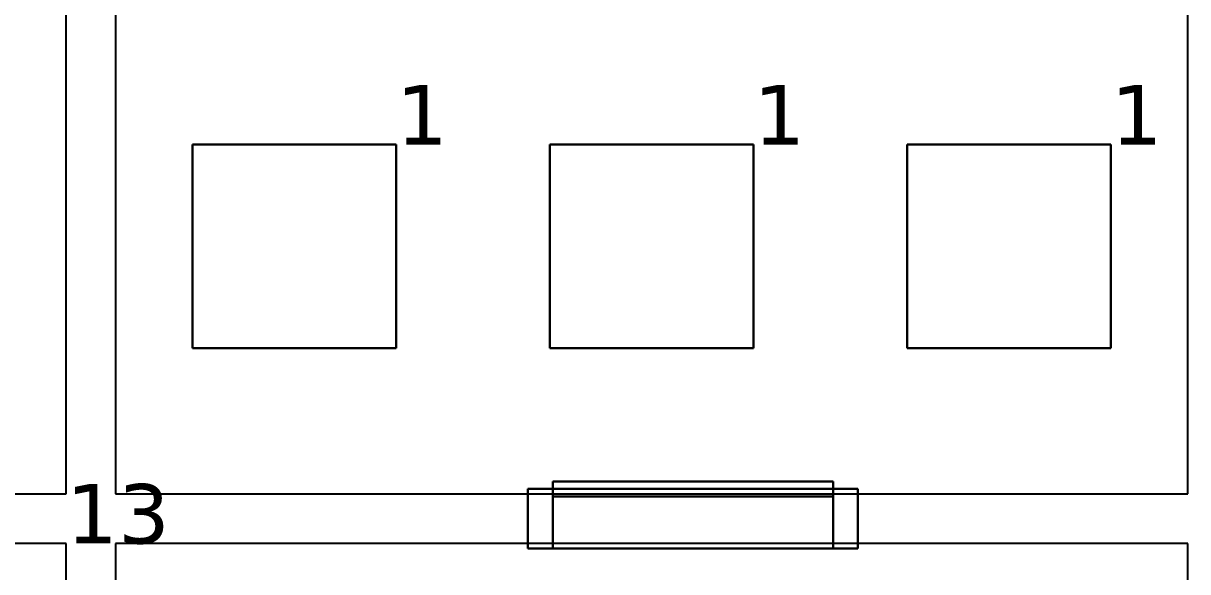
# Model space of a CAD drawing. Header units: inches. Extents: x 0 to 47.1, y -16.6 to 0.5.
# Drawn here: x 3.32 to 6.85, y -3.686 to -2.024 of the extents above; entities that cross this region are included whole.
import ezdxf

# ---------------------------------------------------------------- set-up
doc = ezdxf.new("R2010")
doc.units = ezdxf.units.IN
doc.header["$MEASUREMENT"] = 0
for name, color, linetype, true_color in [('DLX_BLD1_APERT', 7, 'Continuous', 0x969696), ('DLX_BLD1_CALC', 7, 'Continuous', 0xffffff), ('DLX_BLD1_CONT', 7, 'Continuous', 0x969696), ('DLX_BLD1_LUM', 7, 'Continuous', 0x55aa00), ('DLX_BLD1_LUMKEY_IDX', 7, 'Continuous', 0x969696), ('DLX_BLD1_RESKEY_IDX', 7, 'Continuous', 0x707070)]:
    doc.layers.add(name, color=color, linetype=linetype, true_color=true_color)
doc.styles.add('TableTextStyle', font='')
doc.styles.get('TableTextStyle').set_extended_font_data('VERDANA.TTF')

msp = doc.modelspace()

# ---------------------------------------------------------------- linework, layer by layer
at = {"layer": 'DLX_BLD1_APERT'}
for points in [[(4.925, -3.4125, 0), (5.775, -3.4125, 0)], [(4.925, -3.435, 0), (4.925, -3.4125, 0)], [(5.775, -3.4125, 0), (4.925, -3.4125, 0)], [(4.925, -3.4125, 0), (4.925, -3.4125, 0)], [(4.925, -3.4125, 0), (5.775, -3.4125, 0)], [(4.925, -3.435, 0), (4.925, -3.4125, 0)], [(4.925, -3.4125, 0), (4.925, -3.4125, 0)], [(4.925, -3.4125, 0), (4.925, -3.435, 0)], [(5.775, -3.4125, 0), (4.925, -3.4125, 0)], [(4.925, -3.4125, 0), (4.925, -3.435, 0)], [(5.775, -3.4125, 0), (5.775, -3.435, 0)], [(5.775, -3.4125, 0), (5.775, -3.4125, 0)], [(5.775, -3.435, 0), (5.775, -3.4125, 0)], [(5.775, -3.4125, 0), (5.775, -3.4125, 0)], [(5.775, -3.4125, 0), (5.775, -3.435, 0)], [(5.775, -3.435, 0), (5.775, -3.4125, 0)], [(5.85, -3.435, 0), (4.85, -3.435, 0)], [(4.85, -3.435, 0), (4.85, -3.615, 0)], [(4.85, -3.435, 0), (4.85, -3.435, 0)], [(4.85, -3.435, 0), (4.85, -3.615, 0)], [(4.85, -3.615, 0), (4.85, -3.435, 0)], [(4.85, -3.615, 0), (4.85, -3.435, 0)], [(4.85, -3.435, 0), (4.925, -3.435, 0)], [(4.925, -3.435, 0), (4.85, -3.435, 0)], [(4.85, -3.435, 0), (4.85, -3.435, 0)], [(4.85, -3.435, 0), (5.85, -3.435, 0)], [(4.925, -3.435, 0), (4.925, -3.4575, 0)], [(5.775, -3.435, 0), (4.925, -3.435, 0)], [(4.925, -3.435, 0), (4.925, -3.435, 0)], [(4.925, -3.4575, 0), (4.925, -3.435, 0)], [(4.925, -3.435, 0), (5.775, -3.435, 0)], [(4.925, -3.4575, 0), (4.925, -3.435, 0)], [(4.925, -3.435, 0), (4.925, -3.435, 0)], [(4.925, -3.435, 0), (4.925, -3.4575, 0)], [(4.925, -3.4575, 0), (4.925, -3.435, 0)], [(4.925, -3.435, 0), (4.925, -3.435, 0)], [(4.925, -3.435, 0), (5.775, -3.435, 0)], [(5.775, -3.435, 0), (4.925, -3.435, 0)], [(4.925, -3.435, 0), (4.925, -3.4575, 0)], [(4.925, -3.435, 0), (4.925, -3.435, 0)], [(4.925, -3.435, 0), (4.925, -3.4575, 0)], [(4.925, -3.4575, 0), (4.925, -3.435, 0)], [(4.925, -3.4575, 0), (4.925, -3.615, 0)], [(4.925, -3.4575, 0), (5.775, -3.4575, 0)], [(4.925, -3.615, 0), (4.925, -3.4575, 0)], [(4.925, -3.4575, 0), (4.925, -3.4575, 0)], [(4.925, -3.4575, 0), (4.925, -3.615, 0)], [(4.925, -3.615, 0), (4.925, -3.4575, 0)], [(5.775, -3.4575, 0), (4.925, -3.4575, 0)], [(4.925, -3.4575, 0), (4.925, -3.4575, 0)], [(5.775, -3.4575, 0), (4.925, -3.4575, 0)], [(4.925, -3.4575, 0), (4.925, -3.4575, 0)], [(4.925, -3.4575, 0), (5.775, -3.4575, 0)], [(5.775, -3.4575, 0), (4.925, -3.4575, 0)], [(4.925, -3.4575, 0), (5.775, -3.4575, 0)], [(4.925, -3.4575, 0), (4.925, -3.4575, 0)], [(5.775, -3.4575, 0), (5.775, -3.435, 0)], [(5.775, -3.435, 0), (5.85, -3.435, 0)], [(5.775, -3.435, 0), (5.775, -3.435, 0)], [(5.85, -3.435, 0), (5.775, -3.435, 0)], [(5.775, -3.435, 0), (5.775, -3.4575, 0)], [(5.775, -3.4575, 0), (5.775, -3.435, 0)], [(5.775, -3.435, 0), (5.775, -3.435, 0)], [(5.775, -3.435, 0), (5.775, -3.4575, 0)], [(5.775, -3.435, 0), (5.775, -3.4575, 0)], [(5.775, -3.435, 0), (5.775, -3.435, 0)], [(5.775, -3.435, 0), (5.775, -3.435, 0)], [(5.775, -3.435, 0), (5.775, -3.4575, 0)], [(5.775, -3.4575, 0), (5.775, -3.435, 0)], [(5.775, -3.4575, 0), (5.775, -3.435, 0)], [(5.775, -3.615, 0), (5.775, -3.4575, 0)], [(5.775, -3.4575, 0), (5.775, -3.615, 0)], [(5.775, -3.4575, 0), (5.775, -3.4575, 0)], [(5.775, -3.4575, 0), (5.775, -3.615, 0)], [(5.775, -3.615, 0), (5.775, -3.4575, 0)], [(5.775, -3.4575, 0), (5.775, -3.4575, 0)], [(5.775, -3.4575, 0), (5.775, -3.4575, 0)], [(5.775, -3.4575, 0), (5.775, -3.4575, 0)], [(5.85, -3.615, 0), (5.85, -3.435, 0)], [(5.85, -3.435, 0), (5.85, -3.435, 0)], [(5.85, -3.435, 0), (5.85, -3.615, 0)], [(5.85, -3.615, 0), (5.85, -3.435, 0)], [(5.85, -3.435, 0), (5.85, -3.615, 0)], [(5.85, -3.435, 0), (5.85, -3.435, 0)], [(4.85, -3.615, 0), (5.85, -3.615, 0)], [(4.85, -3.615, 0), (4.85, -3.615, 0)], [(4.925, -3.615, 0), (4.85, -3.615, 0)], [(5.85, -3.615, 0), (4.85, -3.615, 0)], [(4.85, -3.615, 0), (4.85, -3.615, 0)], [(4.85, -3.615, 0), (4.925, -3.615, 0)], [(4.925, -3.615, 0), (4.925, -3.615, 0)], [(4.925, -3.615, 0), (5.775, -3.615, 0)], [(5.775, -3.615, 0), (4.925, -3.615, 0)], [(4.925, -3.615, 0), (4.925, -3.615, 0)], [(5.85, -3.615, 0), (5.775, -3.615, 0)], [(5.775, -3.615, 0), (5.775, -3.615, 0)], [(5.775, -3.615, 0), (5.85, -3.615, 0)], [(5.775, -3.615, 0), (5.775, -3.615, 0)], [(5.85, -3.615, 0), (5.85, -3.615, 0)], [(5.85, -3.615, 0), (5.85, -3.615, 0)]]:
    msp.add_polyline3d(points, dxfattribs=at)
at = {"layer": 'DLX_BLD1_CALC'}
for points in [[(3.45, -3.45, 0), (3.45, -0.2, 0)], [(3.6, -1.95, 0), (3.6, -3.45, 0)], [(6.85, -3.45, 0), (6.85, -1.95, 0)], [(4.925, -3.4125, 0), (4.925, -3.435, 0)], [(5.775, -3.4125, 0), (4.925, -3.4125, 0)], [(4.925, -3.435, 0), (4.925, -3.4125, 0)], [(4.925, -3.4125, 0), (5.775, -3.4125, 0)], [(5.775, -3.435, 0), (5.775, -3.4125, 0)], [(5.775, -3.4125, 0), (5.775, -3.435, 0)], [(3.15, -3.45, 0), (3.45, -3.45, 0)], [(3.6, -3.45, 0), (4.85, -3.45, 0)], [(4.925, -3.435, 0), (4.85, -3.435, 0)], [(4.85, -3.435, 0), (4.85, -3.45, 0)], [(4.85, -3.45, 0), (4.85, -3.435, 0)], [(4.85, -3.435, 0), (4.925, -3.435, 0)], [(4.85, -3.45, 0), (5.85, -3.45, 0)], [(5.85, -3.435, 0), (5.775, -3.435, 0)], [(5.775, -3.435, 0), (5.85, -3.435, 0)], [(5.85, -3.45, 0), (5.85, -3.435, 0)], [(5.85, -3.435, 0), (5.85, -3.45, 0)], [(5.85, -3.45, 0), (6.85, -3.45, 0)], [(3.45, -3.6, 0), (3.15, -3.6, 0)], [(3.45, -3.8, 0), (3.45, -3.6, 0)], [(4.85, -3.6, 0), (3.6, -3.6, 0)], [(3.6, -3.6, 0), (3.6, -3.8, 0)], [(4.925, -3.6, 0), (4.85, -3.6, 0)], [(4.85, -3.6, 0), (4.85, -3.615, 0)], [(4.85, -3.615, 0), (4.85, -3.6, 0)], [(4.925, -3.615, 0), (4.925, -3.6, 0)], [(5.775, -3.6, 0), (4.925, -3.6, 0)], [(4.925, -3.6, 0), (4.925, -3.615, 0)], [(5.775, -3.6, 0), (5.775, -3.615, 0)], [(5.85, -3.6, 0), (5.775, -3.6, 0)], [(5.775, -3.615, 0), (5.775, -3.6, 0)], [(5.85, -3.615, 0), (5.85, -3.6, 0)], [(6.85, -3.6, 0), (5.85, -3.6, 0)], [(5.85, -3.6, 0), (5.85, -3.615, 0)], [(6.85, -4, 0), (6.85, -3.6, 0)], [(4.85, -3.615, 0), (4.925, -3.615, 0)], [(4.925, -3.615, 0), (4.85, -3.615, 0)], [(5.775, -3.615, 0), (5.85, -3.615, 0)], [(5.85, -3.615, 0), (5.775, -3.615, 0)]]:
    msp.add_polyline3d(points, dxfattribs=at)
at = {"layer": 'DLX_BLD1_CONT'}
for points in [[(3.45, -3.45, 0), (3.45, -0.2, 0)], [(3.6, -1.95, 0), (3.6, -3.45, 0)], [(6.85, -3.45, 0), (6.85, -1.95, 0)], [(0.2, -3.45, 0), (3.45, -3.45, 0)], [(3.6, -3.45, 0), (6.85, -3.45, 0)], [(3.45, -3.6, 0), (0.2, -3.6, 0)], [(3.45, -6.85, 0), (3.45, -3.6, 0)], [(6.85, -3.6, 0), (3.6, -3.6, 0)], [(3.6, -3.6, 0), (3.6, -6.85, 0)], [(6.85, -6.85, 0), (6.85, -3.6, 0)]]:
    msp.add_polyline3d(points, dxfattribs=at)
at = {"layer": 'DLX_BLD1_LUM'}
for points in [[(3.8332, -3.0085, 0), (3.8332, -2.3915, 0)], [(3.8332, -2.3915, 0), (3.8332, -2.3915, 0)], [(3.8332, -2.3915, 0), (3.8332, -3.0085, 0)], [(3.8332, -2.3915, 0), (4.4502, -2.3915, 0)], [(4.4502, -2.3915, 0), (3.8332, -2.3915, 0)], [(3.8332, -2.3915, 0), (3.8332, -2.3915, 0)], [(3.8332, -2.3915, 0), (3.8332, -3.0085, 0)], [(4.4502, -2.3915, 0), (3.8332, -2.3915, 0)], [(3.8332, -3.0085, 0), (3.8332, -2.3915, 0)], [(3.8332, -2.3915, 0), (4.4502, -2.3915, 0)], [(4.4502, -2.3915, 0), (4.4502, -3.0085, 0)], [(4.4502, -3.0085, 0), (4.4502, -2.3915, 0)], [(4.4502, -2.3915, 0), (4.4502, -2.3915, 0)], [(4.4502, -2.3915, 0), (4.4502, -2.3915, 0)], [(4.4502, -3.0085, 0), (4.4502, -2.3915, 0)], [(4.4502, -2.3915, 0), (4.4502, -3.0085, 0)], [(4.9165, -3.0085, 0), (4.9165, -2.3915, 0)], [(4.9165, -2.3915, 0), (4.9165, -2.3915, 0)], [(4.9165, -2.3915, 0), (4.9165, -3.0085, 0)], [(4.9165, -2.3915, 0), (5.5335, -2.3915, 0)], [(5.5335, -2.3915, 0), (4.9165, -2.3915, 0)], [(4.9165, -2.3915, 0), (4.9165, -2.3915, 0)], [(4.9165, -2.3915, 0), (4.9165, -3.0085, 0)], [(5.5335, -2.3915, 0), (4.9165, -2.3915, 0)], [(4.9165, -3.0085, 0), (4.9165, -2.3915, 0)], [(4.9165, -2.3915, 0), (5.5335, -2.3915, 0)], [(5.5335, -2.3915, 0), (5.5335, -3.0085, 0)], [(5.5335, -3.0085, 0), (5.5335, -2.3915, 0)], [(5.5335, -2.3915, 0), (5.5335, -2.3915, 0)], [(5.5335, -2.3915, 0), (5.5335, -2.3915, 0)], [(5.5335, -3.0085, 0), (5.5335, -2.3915, 0)], [(5.5335, -2.3915, 0), (5.5335, -3.0085, 0)], [(5.9998, -3.0085, 0), (5.9998, -2.3915, 0)], [(5.9998, -2.3915, 0), (5.9998, -2.3915, 0)], [(5.9998, -2.3915, 0), (5.9998, -3.0085, 0)], [(5.9998, -2.3915, 0), (6.6168, -2.3915, 0)], [(6.6168, -2.3915, 0), (5.9998, -2.3915, 0)], [(5.9998, -2.3915, 0), (5.9998, -2.3915, 0)], [(5.9998, -2.3915, 0), (5.9998, -3.0085, 0)], [(6.6168, -2.3915, 0), (5.9998, -2.3915, 0)], [(5.9998, -3.0085, 0), (5.9998, -2.3915, 0)], [(5.9998, -2.3915, 0), (6.6168, -2.3915, 0)], [(6.6168, -2.3915, 0), (6.6168, -3.0085, 0)], [(6.6168, -3.0085, 0), (6.6168, -2.3915, 0)], [(6.6168, -2.3915, 0), (6.6168, -2.3915, 0)], [(6.6168, -2.3915, 0), (6.6168, -2.3915, 0)], [(6.6168, -3.0085, 0), (6.6168, -2.3915, 0)], [(6.6168, -2.3915, 0), (6.6168, -3.0085, 0)], [(4.4502, -3.0085, 0), (3.8332, -3.0085, 0)], [(3.8332, -3.0085, 0), (3.8332, -3.0085, 0)], [(3.8332, -3.0085, 0), (4.4502, -3.0085, 0)], [(3.8332, -3.0085, 0), (3.8332, -3.0085, 0)], [(3.8332, -3.0085, 0), (4.4502, -3.0085, 0)], [(4.4502, -3.0085, 0), (3.8332, -3.0085, 0)], [(4.4502, -3.0085, 0), (4.4502, -3.0085, 0)], [(4.4502, -3.0085, 0), (4.4502, -3.0085, 0)], [(5.5335, -3.0085, 0), (4.9165, -3.0085, 0)], [(4.9165, -3.0085, 0), (4.9165, -3.0085, 0)], [(4.9165, -3.0085, 0), (5.5335, -3.0085, 0)], [(4.9165, -3.0085, 0), (4.9165, -3.0085, 0)], [(4.9165, -3.0085, 0), (5.5335, -3.0085, 0)], [(5.5335, -3.0085, 0), (4.9165, -3.0085, 0)], [(5.5335, -3.0085, 0), (5.5335, -3.0085, 0)], [(5.5335, -3.0085, 0), (5.5335, -3.0085, 0)], [(6.6168, -3.0085, 0), (5.9998, -3.0085, 0)], [(5.9998, -3.0085, 0), (5.9998, -3.0085, 0)], [(5.9998, -3.0085, 0), (6.6168, -3.0085, 0)], [(5.9998, -3.0085, 0), (5.9998, -3.0085, 0)], [(5.9998, -3.0085, 0), (6.6168, -3.0085, 0)], [(6.6168, -3.0085, 0), (5.9998, -3.0085, 0)], [(6.6168, -3.0085, 0), (6.6168, -3.0085, 0)], [(6.6168, -3.0085, 0), (6.6168, -3.0085, 0)]]:
    msp.add_polyline3d(points, dxfattribs=at)

# ---------------------------------------------------------------- texts
at = {"layer": 'DLX_BLD1_LUMKEY_IDX', "style": 'TableTextStyle'}
for p in [(4.4502, -2.3915), (5.5335, -2.3915), (6.6168, -2.3915)]:
    msp.add_text('1', height=0.18, dxfattribs=at).set_placement(p)
at = {"layer": 'DLX_BLD1_RESKEY_IDX', "style": 'TableTextStyle'}
msp.add_text('13', height=0.18, dxfattribs=at).set_placement((3.45, -3.6))

doc.saveas('drawing.dxf')
